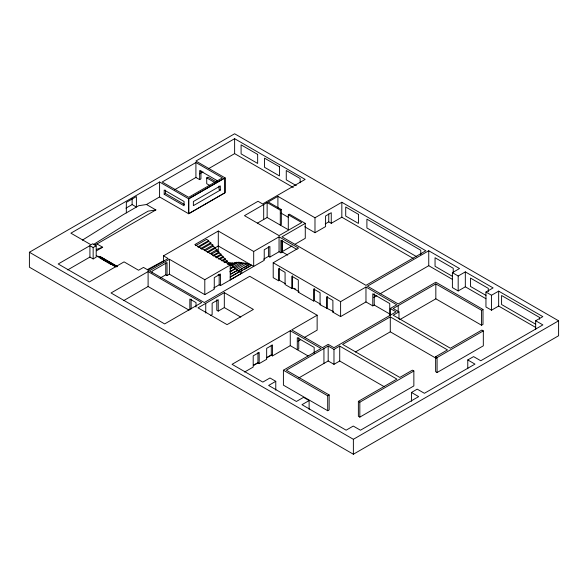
<?xml version="1.0" encoding="UTF-8"?>
<svg xmlns="http://www.w3.org/2000/svg" width="588" height="588" viewBox="0 0 588 588"><rect width="100%" height="100%" fill="white"/><g stroke="black" fill="none" stroke-linecap="round" stroke-linejoin="round"><path stroke-width="0.88" d="M82.386 240.139L123.098 214.738L138.731 205.704L146.486 204.514L159.583 196.951L188.689 213.753L225.013 192.783L225.013 177.848L195.914 161.046L234.627 138.694L305.15 179.413L262.638 203.955L258.014 201.28L163.486 255.854L163.486 261.991M93.316 244.601L132.491 220.162L148.132 211.136L155.879 209.945L146.486 204.514M29.4 252.252L234.627 133.77L558.6 320.813L558.6 335.748L353.373 454.23L29.4 267.187L29.4 252.252L353.373 439.295L558.6 320.813M188.689 213.753L188.689 198.817L224.954 177.958L224.954 192.746L188.748 213.642L188.748 198.854L159.583 182.015L70.891 233.171L90.964 244.755L92.691 243.755L96.197 245.784L96.197 257.176L93.154 258.933L89.92 257.066L67.716 269.885M195.914 162.531L162.163 182.015L188.689 197.333L222.433 177.848L195.914 162.531L195.914 177.466L174.577 189.784M125.935 208.167L132.131 204.587L136.401 207.057L136.401 196.568L126.332 202.382L126.332 212.871M164.199 194.29L184.066 205.756L184.066 201.486L164.199 190.02L164.199 194.29L165.493 193.54L165.493 190.115M199.655 173.813L203.022 171.872M208.556 168.683L234.627 153.63L293.265 187.484M195.914 177.466L199.655 179.627L200.942 178.884L200.949 170.594M209.762 185.463L206.719 183.706L206.719 177.885L208.005 177.142L216.237 181.89M96.197 245.784L93.154 247.541L89.92 245.674L58.197 263.983L89.339 281.931L124.068 261.873L138.562 270.245L143.472 267.415L148.102 270.083L168.117 258.529L163.486 255.854M94.418 244.843L96.976 243.946L155.879 209.945M96.506 250.789L102.665 247.232L96.976 243.946M188.689 198.817L225.013 177.848M97.674 256.772L98.461 256.317L116.27 266.599M116.703 266.489L99.666 256.655L99.071 257L103.716 259.683M117.335 266.702L100.298 256.868L99.666 257.228L99.666 256.655M220.331 190.078L193.371 205.646L193.371 201.522L220.331 185.955L220.331 190.078L219.045 189.336L219.045 186.036M280.292 210.159L280.292 225.094L281.343 224.484L281.343 209.549L280.292 210.159L267.143 202.566L244.476 215.656L279.057 235.619L301.725 222.536L288.289 214.774L288.289 229.71L267.143 217.501L257.537 223.043M295.176 244.138L305.275 238.309L305.275 223.374L281.961 236.832L365.971 285.342L425.852 250.767L341.834 202.265L314.984 217.766L277.904 196.355L268.194 201.963L281.343 209.549M148.102 271.575L111.036 292.971L164.655 323.922L201.721 302.526L148.102 271.575L148.102 286.51L189.057 310.155M230.224 279.962L230.224 265.026L204.8 279.704L169.403 259.271L149.389 270.825L204.293 302.526L249.731 276.294L317.138 315.212L317.138 330.147L304.422 337.483M285.195 283.629L279.396 280.278L278.55 280.763L273.207 277.683L273.207 262.748L298.572 248.099L279.057 236.832L253.693 251.48L218.295 231.04L194.826 244.593L230.224 265.026M195.606 245.688L206.564 239.367L208.681 240.588L208.681 241.492L198.509 247.357M197.73 246.909L208.681 240.588M200.626 248.584L210.798 242.712L210.798 243.807L201.412 249.224M204.308 249.996L212.915 245.027L212.915 246.254L205.094 250.767M160.274 277.992L165.757 274.824L167.043 275.566L169.403 274.206L204.8 294.639L214.267 289.178L214.267 277.602L220.463 274.023L220.463 285.599L219.17 284.857L213.753 287.988M207.16 251.958L214.98 247.445L214.98 248.474L207.939 252.539M123.656 300.622L148.102 286.51M215.164 247.783L218.295 245.982L253.693 266.415L253.693 251.48M210.004 253.729L217.046 249.665L217.046 250.951L211.562 254.112M212.68 255.662L218.942 252.046L218.942 252.95L213.459 256.111M288.289 214.774L289.333 214.164L305.275 223.374M215.524 257.301L221 254.141L221 255.17L216.303 257.882M218.369 259.073L223.065 256.361L223.065 257.39L219.934 259.198M221.213 260.837L225.123 258.58L225.123 259.675L222.779 261.028M224.057 262.674L227.189 260.866L227.189 261.704L233.377 266.629L233.377 267.143L230.246 268.951M225.623 262.608L227.189 261.704M227.688 263.799L229.254 262.895M229.107 263.556L230.672 262.652L232.047 263.446M227.688 264.438L229.254 263.534M229.607 264.49L232.738 262.682M230.886 264.718L234.796 262.461L236.178 263.255M229.754 265.629L231.312 264.725M231.385 265.328L236.861 262.167L238.236 262.961M231.885 266.136L238.926 262.072L240.984 263.262L240.984 262.491L242.366 263.284M230.246 268.437L233.377 266.629M233.164 267.011L240.984 262.491M234.443 267.687L243.05 262.718L245.115 263.909L245.115 263.005L247.232 264.233L247.232 263.52L249.297 264.71L249.297 264.262L251.355 265.453L251.355 265.063L239.625 271.84L237.559 270.326L230.518 274.398M230.018 271.524L235.494 268.363L235.494 268.819L230.018 271.979M235.722 268.429L245.115 263.005M237.06 269.392L247.232 263.52M230.518 274.074L237.559 270.326M237.559 271.039L249.297 264.262M239.125 270.583L242.256 268.775M243.822 267.871L248.511 265.166M230.231 276.941L239.625 271.516M230.231 277.132L239.625 271.715L241.955 273.06L230.224 279.837M241.19 271.325L242.748 270.421M244.314 269.517L250.576 265.901M263.644 259.176L268.598 256.317L269.892 257.059L279.057 251.767L280.902 252.833L282.35 251.995L282.35 241.161M325.215 223.91L328.758 221.867L331.257 223.308L341.834 217.2L413.166 258.382M220.463 285.599L264.233 260.33L264.233 249.753L269.892 246.482L269.892 257.059M281.961 240.345L281.961 251.767L292.067 245.938M304.731 226.777L314.984 232.701L325.59 226.578L325.59 215.987L331.257 212.716L331.257 223.308M224.315 292.648L197.987 307.847L227.071 324.635L253.391 309.435L224.315 292.648L224.315 307.583L240.815 317.108M210.717 315.433L212.136 314.609L212.136 303.232L218.229 299.711L218.229 311.096L216.781 310.258L216.781 299.755M218.229 311.096L224.315 307.583M278.55 280.763L278.55 268.576L285.077 272.347L285.077 284.533L291.795 288.414L292.574 287.958L298.373 291.31M291.795 288.414L291.795 276.228L298.314 279.991L298.314 292.177L299.094 291.729M298.314 292.177L313.647 301.027L314.367 300.608L320.092 303.908M313.647 301.027L313.647 289.002L320.078 292.714L320.078 304.746L320.805 304.327M320.078 304.746L332.786 311.302M398.98 318.894L398.98 311.861L393.181 315.212L450.379 348.236L481.873 330.052L483.321 330.89L483.321 345.825L437.082 372.52L435.635 371.682L435.635 356.747L447.483 349.911L390.285 316.888L342.62 344.406L399.818 377.43L412.409 370.161L413.856 370.999L413.856 385.934L359.827 417.127L358.379 416.289L358.379 401.354L396.915 379.106L339.717 346.082L333.977 349.397L328.178 346.045L286.312 370.219L329.155 394.952L329.155 409.887L327.7 410.725L283.409 385.155L283.409 370.219L321.041 348.493L290.266 330.728L232.062 364.325L262.836 382.097L269.973 377.974L275.772 381.325L275.772 390.109M317.138 315.212L291.714 329.89L322.489 347.655L328.178 344.37L333.977 347.721L396.077 311.861L390.285 308.516L390.285 315.543M273.207 262.748L340.606 301.659L365.971 287.01L396.753 304.782L390.285 308.516M485.945 298.726L465.321 286.819L458.184 290.942L452.392 287.591L452.392 272.656L459.522 268.54L428.748 250.767L367.426 286.18L398.201 303.945L435.833 282.218L482.998 309.45L482.998 324.385L481.55 325.223L435.833 298.829L399.766 319.651M326.634 308.531L326.634 296.83L332.896 300.446L332.896 312.14L333.565 311.758M253.34 365.302L258.073 362.568M266.364 357.783L271.781 354.66M253.465 365.486L257.956 362.899L259.183 363.604L266.665 359.283L266.665 348.339L272.523 344.95L272.523 355.902L271.296 355.196L266.901 357.732M244.586 372.028L253.2 367.059L253.2 355.887L259.183 352.433L259.183 363.604M272.523 355.902L290.266 345.663L308.038 355.924M298.072 341.15L300.453 339.776M332.896 312.14L340.606 316.594L365.971 301.945L372.785 305.878L374.233 305.04L390.432 314.396M373.718 297.477L376.857 295.661M380.002 293.846L428.748 265.702L452.422 279.374M482.998 309.45L481.55 310.288L435.833 283.894L393.181 308.516L398.98 311.861M275.772 381.325L268.635 385.441L296.396 401.472L303.533 397.356L309.112 400.575L309.112 409.358M452.392 272.656L458.184 276.007L465.321 271.884L493.089 287.914L485.953 292.038L485.953 306.973L491.524 310.192L498.661 306.069L535.719 327.465M298.851 377.915L328.178 360.981L333.977 364.332L339.717 361.017L384.207 386.698M355.328 351.999L390.285 331.823L436.362 358.423M309.112 400.575L301.975 404.691L346.126 430.181L353.263 426.065L360.459 430.218L418.656 396.613L411.468 392.461L411.468 401.244M485.953 292.038L491.524 295.257L498.661 291.134L542.82 316.623L535.683 320.747L535.683 329.53M283.409 370.219L327.7 395.79L329.155 394.952M358.379 401.354L359.827 402.192L413.856 370.999M435.635 356.747L437.082 357.585L483.321 330.89M411.468 392.461L417.208 389.146L424.404 393.298L474.972 364.104L467.776 359.952L467.776 368.735M467.776 359.952L473.575 356.6L480.764 360.753L542.871 324.899L535.683 320.747M163.927 260.69L147.39 269.576L148.588 270.267M96.697 249.327L102.665 247.232M296.293 185.624L286.268 179.84L286.268 170.505L300.145 178.517L300.145 182.758M485.967 295.389L470.451 286.429L470.451 278.065L488.29 288.363L488.29 291.714M535.653 324.194L501.586 304.533L501.586 295.514L539.608 317.469L539.608 319.269M452.444 276.345L435.054 266.305L435.054 257.742L453.23 268.238L453.23 272.516M416.804 256.772L366.905 227.96L366.905 219.148L420.765 250.238L420.765 254.648M281.057 213.113L288.157 217.215M217.891 181.038L199.663 170.513L199.655 179.627M206.719 177.885L214.943 182.64M296.977 249.474L280.902 240.191L280.902 252.833M281.961 251.767L287.708 255.089M165.493 193.467L184.397 204.462M294.228 288.326L295.801 289.237M208.681 241.492L210.798 242.712M210.798 243.807L212.915 245.027M212.915 246.254L214.98 247.445M214.98 248.474L217.046 249.665M217.046 250.951L218.942 252.046M218.942 252.95L221 254.141M221 255.17L223.065 256.361M223.065 257.39L225.123 258.58M225.123 259.675L227.189 260.866M228.776 262.909L230.04 263.637M233.377 267.143L235.494 268.363M235.494 268.819L237.559 270.01M218.126 274.471L219.714 275.382M101.099 257.044L117.365 266.438M116.88 266.768L99.071 256.486L98.461 256.831L98.461 256.317M107.413 261.704L108.964 262.593M110.507 263.49L112.058 264.387M112.69 264.659L114.241 265.555M109.133 262.807L110.684 263.703M112.234 264.6L113.778 265.489M96.285 255.523L116.056 266.937M100.783 258.176L105.428 260.859M113.947 265.776L115.498 266.665M99.997 258.117L101.548 259.007M103.091 259.903L110.838 264.372M498.661 291.134L498.661 306.069M491.524 295.257L491.524 310.192M481.55 310.288L481.55 325.223M465.321 271.884L465.321 286.819M458.184 276.007L458.184 290.942M437.082 357.585L437.082 372.52M435.833 283.894L435.833 298.829M428.748 250.767L428.748 265.702M398.201 305.62L398.201 311.772M390.285 316.888L390.285 331.823M389.748 315.675L389.748 303.57L372.785 293.772L372.785 305.878M374.233 293.802L374.233 305.04M365.971 287.01L365.971 301.945M359.827 402.192L359.827 417.127M353.373 439.295L353.373 454.23M341.834 202.265L341.834 217.2M340.606 301.659L340.606 316.594M339.717 346.082L339.717 361.017M333.977 349.397L333.977 364.332M328.758 213.922L328.758 221.867M328.178 346.045L328.178 360.981M327.7 395.79L327.7 410.725M327.303 296.448L327.303 308.141M323.937 348.493L323.937 363.428M314.984 217.766L314.984 232.701M314.367 288.583L314.367 300.608M314.183 353.447L314.183 347.42L297.293 337.674L297.293 349.72L298.748 348.882L298.748 337.696M292.574 275.779L292.574 287.958M290.266 330.728L290.266 345.663M279.396 268.091L279.396 280.278M279.057 236.832L279.057 251.767M277.904 196.355L277.904 208.652M271.296 345.156L271.296 355.196M268.598 246.622L268.598 256.317M267.143 202.566L267.143 217.501M263.689 204.558L263.689 219.493M257.956 352.587L257.956 362.899M234.627 138.694L234.627 153.63M219.17 274.17L219.17 284.857M218.295 231.04L218.295 252.156M205.749 303.364L205.749 313.029M204.8 279.704L204.8 294.639M196.039 307.061L196.039 302.607L189.843 299.027L189.843 309.714M191.129 299.174L191.129 308.972M169.403 259.271L169.403 274.206M167.043 275.566L167.043 262.535L152.167 271.127L152.167 272.861M165.757 262.66L165.757 274.824M159.583 182.015L159.583 196.951M132.131 198.472L132.131 204.587M100.298 256.868L100.298 257.507M93.154 247.541L93.154 258.933M89.92 245.674L89.92 257.066M279.447 166.764L264.504 158.135L264.504 167.279L279.447 175.908L279.447 166.764M257.654 154.416L241.095 144.861L241.095 153.872L257.654 163.435L257.654 154.416M358.437 214.341L345.715 206.998L345.715 216.075L358.437 223.418L358.437 214.341"/></g></svg>
